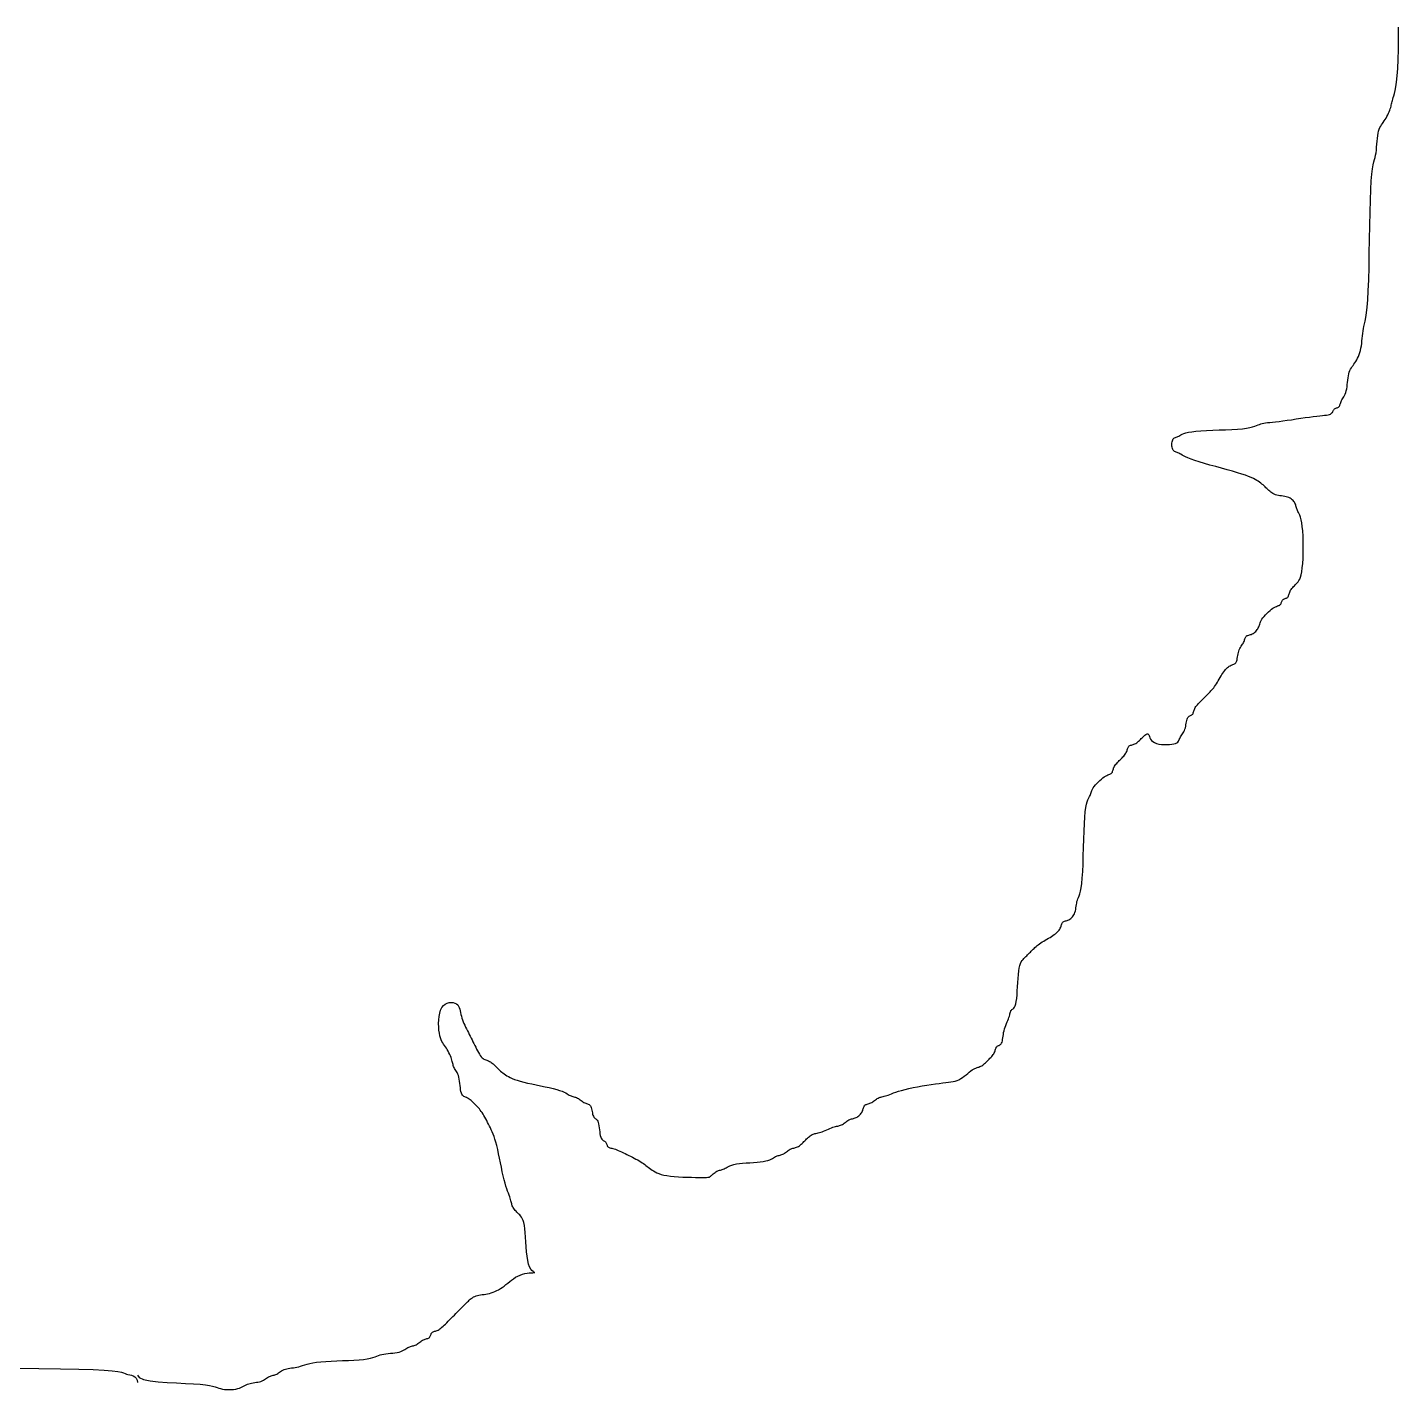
# Model space of a CAD drawing. Header units: millimetres. Extents: x 1740 to 2888, y 771 to 1500.
# Drawn here: x 1814.5 to 1889.3, y 1351.3 to 1425.6 of the extents above; entities that cross this region are included whole.
import ezdxf

# ---------------------------------------------------------------- set-up
doc = ezdxf.new("R2010")
doc.units = ezdxf.units.MM

# ---------------------------------------------------------------- blocks, each defined once
blk = doc.blocks.new('TREE-01')
for points in [[(5.233, -68.182), (5.321, -68.314), (5.562, -68.415), (5.922, -68.488), (6.367, -68.541), (6.861, -68.577), (7.372, -68.604), (7.863, -68.626), (8.301, -68.649), (8.66, -68.677), (8.943, -68.709), (9.164, -68.745), (9.335, -68.782), (9.469, -68.819), (9.577, -68.855), (9.673, -68.888), (9.769, -68.915), (9.874, -68.937), (9.99, -68.953), (10.111, -68.962), (10.236, -68.965), (10.36, -68.962), (10.482, -68.953), (10.597, -68.937), (10.703, -68.915), (10.797, -68.888), (10.881, -68.855), (10.957, -68.819), (11.028, -68.782), (11.095, -68.745), (11.162, -68.709), (11.231, -68.677), (11.303, -68.649), (11.381, -68.627), (11.463, -68.609), (11.549, -68.595), (11.636, -68.582), (11.724, -68.569), (11.809, -68.555), (11.892, -68.538), (11.97, -68.516), (12.042, -68.488), (12.108, -68.455), (12.17, -68.419), (12.228, -68.382), (12.283, -68.345), (12.336, -68.309), (12.387, -68.277), (12.437, -68.249), (12.487, -68.227), (12.537, -68.209), (12.587, -68.195), (12.637, -68.182), (12.687, -68.17), (12.737, -68.155), (12.787, -68.138), (12.837, -68.116), (12.887, -68.088), (12.938, -68.055), (12.991, -68.02), (13.045, -67.982), (13.103, -67.945), (13.165, -67.91), (13.232, -67.877), (13.304, -67.849), (13.382, -67.827), (13.465, -67.81), (13.554, -67.795), (13.646, -67.782), (13.741, -67.77), (13.839, -67.755), (13.938, -67.738), (14.038, -67.716), (14.139, -67.688), (14.244, -67.655), (14.359, -67.62), (14.488, -67.583), (14.636, -67.545), (14.807, -67.51), (15.006, -67.477), (15.238, -67.449), (15.506, -67.427), (15.8, -67.41), (16.112, -67.395), (16.431, -67.383), (16.746, -67.37), (17.049, -67.356), (17.328, -67.338), (17.573, -67.316), (17.777, -67.288), (17.945, -67.256), (18.083, -67.22), (18.198, -67.183), (18.298, -67.145), (18.389, -67.11), (18.478, -67.077), (18.573, -67.049), (18.679, -67.027), (18.794, -67.01), (18.916, -66.995), (19.04, -66.983), (19.165, -66.97), (19.286, -66.956), (19.402, -66.938), (19.507, -66.916), (19.601, -66.888), (19.684, -66.856), (19.758, -66.82), (19.824, -66.783), (19.884, -66.746), (19.939, -66.71), (19.991, -66.677), (20.041, -66.649), (20.091, -66.627), (20.141, -66.61), (20.191, -66.596), (20.241, -66.583), (20.291, -66.57), (20.341, -66.556), (20.391, -66.538), (20.441, -66.516), (20.491, -66.488), (20.541, -66.456), (20.591, -66.42), (20.641, -66.383), (20.691, -66.346), (20.741, -66.31), (20.791, -66.277), (20.841, -66.25), (20.891, -66.227), (20.94, -66.21), (20.988, -66.196), (21.033, -66.183), (21.075, -66.17), (21.113, -66.156), (21.147, -66.138), (21.175, -66.116), (21.197, -66.088), (21.214, -66.056), (21.229, -66.02), (21.242, -65.983), (21.254, -65.946), (21.269, -65.91), (21.286, -65.878), (21.308, -65.85), (21.336, -65.828), (21.37, -65.81), (21.408, -65.796), (21.45, -65.783), (21.495, -65.77), (21.543, -65.756), (21.592, -65.739), (21.642, -65.716), (21.692, -65.688), (21.743, -65.654), (21.795, -65.613), (21.85, -65.566), (21.908, -65.513), (21.97, -65.454), (22.037, -65.388), (22.109, -65.317), (22.187, -65.239), (22.269, -65.156), (22.355, -65.071), (22.442, -64.983), (22.53, -64.896), (22.615, -64.81), (22.698, -64.728), (22.776, -64.65), (22.848, -64.578), (22.914, -64.512), (22.976, -64.45), (23.034, -64.392), (23.089, -64.337), (23.142, -64.285), (23.193, -64.234), (23.243, -64.184), (23.293, -64.134), (23.344, -64.085), (23.396, -64.037), (23.451, -63.992), (23.509, -63.95), (23.571, -63.912), (23.638, -63.878), (23.71, -63.85), (23.788, -63.828), (23.871, -63.811), (23.959, -63.796), (24.051, -63.784), (24.147, -63.771), (24.244, -63.757), (24.343, -63.739), (24.443, -63.717), (24.543, -63.689), (24.643, -63.655), (24.743, -63.614), (24.844, -63.567), (24.944, -63.514), (25.044, -63.455), (25.144, -63.389), (25.244, -63.317), (25.344, -63.239), (25.445, -63.158), (25.547, -63.075), (25.652, -62.992), (25.76, -62.913), (25.872, -62.839), (25.989, -62.773), (26.111, -62.717), (26.238, -62.673), (26.367, -62.64), (26.493, -62.617), (26.611, -62.601), (26.717, -62.591), (26.805, -62.586), (26.871, -62.584), (26.911, -62.584), (26.922, -62.583), (26.906, -62.577), (26.87, -62.559), (26.82, -62.526), (26.76, -62.47), (26.696, -62.387), (26.633, -62.272), (26.578, -62.118), (26.534, -61.922), (26.5, -61.694), (26.473, -61.442), (26.453, -61.176), (26.435, -60.908), (26.418, -60.646), (26.4, -60.402), (26.378, -60.185), (26.35, -60.003), (26.316, -59.854), (26.278, -59.733), (26.236, -59.635), (26.191, -59.556), (26.143, -59.491), (26.094, -59.436), (26.044, -59.385), (25.994, -59.335), (25.945, -59.285), (25.898, -59.235), (25.852, -59.185), (25.81, -59.135), (25.772, -59.085), (25.739, -59.035), (25.711, -58.985), (25.689, -58.935), (25.671, -58.884), (25.657, -58.832), (25.644, -58.777), (25.631, -58.719), (25.617, -58.657), (25.599, -58.591), (25.577, -58.519), (25.549, -58.44), (25.516, -58.353), (25.478, -58.255), (25.436, -58.144), (25.39, -58.017), (25.343, -57.872), (25.294, -57.707), (25.244, -57.519), (25.194, -57.308), (25.144, -57.077), (25.094, -56.835), (25.044, -56.586), (24.994, -56.337), (24.944, -56.094), (24.894, -55.864), (24.844, -55.653), (24.794, -55.465), (24.743, -55.299), (24.693, -55.152), (24.643, -55.02), (24.593, -54.901), (24.543, -54.791), (24.493, -54.687), (24.443, -54.587), (24.393, -54.487), (24.343, -54.388), (24.293, -54.29), (24.243, -54.195), (24.193, -54.103), (24.143, -54.015), (24.093, -53.931), (24.043, -53.854), (23.993, -53.782), (23.943, -53.715), (23.893, -53.653), (23.843, -53.595), (23.793, -53.54), (23.743, -53.488), (23.693, -53.437), (23.643, -53.387), (23.593, -53.337), (23.543, -53.288), (23.493, -53.241), (23.443, -53.195), (23.393, -53.153), (23.343, -53.115), (23.293, -53.082), (23.243, -53.054), (23.193, -53.031), (23.144, -53.012), (23.096, -52.993), (23.051, -52.97), (23.009, -52.942), (22.971, -52.904), (22.937, -52.853), (22.909, -52.787), (22.887, -52.703), (22.87, -52.605), (22.855, -52.495), (22.842, -52.379), (22.83, -52.259), (22.815, -52.141), (22.798, -52.026), (22.776, -51.921), (22.748, -51.827), (22.715, -51.744), (22.68, -51.67), (22.642, -51.604), (22.605, -51.545), (22.569, -51.49), (22.537, -51.438), (22.509, -51.388), (22.487, -51.338), (22.469, -51.287), (22.455, -51.234), (22.442, -51.179), (22.429, -51.121), (22.415, -51.06), (22.398, -50.993), (22.376, -50.921), (22.348, -50.843), (22.314, -50.761), (22.276, -50.675), (22.234, -50.588), (22.189, -50.501), (22.141, -50.415), (22.092, -50.332), (22.042, -50.255), (21.992, -50.182), (21.943, -50.112), (21.895, -50.04), (21.85, -49.963), (21.808, -49.877), (21.77, -49.777), (21.737, -49.66), (21.708, -49.522), (21.687, -49.36), (21.673, -49.181), (21.669, -48.991), (21.675, -48.797), (21.694, -48.606), (21.727, -48.425), (21.776, -48.261), (21.842, -48.122), (21.926, -48.012), (22.023, -47.931), (22.13, -47.877), (22.242, -47.847), (22.354, -47.839), (22.461, -47.85), (22.559, -47.879), (22.642, -47.922), (22.709, -47.978), (22.759, -48.045), (22.797, -48.121), (22.826, -48.205), (22.848, -48.296), (22.867, -48.391), (22.887, -48.489), (22.909, -48.588), (22.937, -48.688), (22.971, -48.788), (23.009, -48.888), (23.051, -48.988), (23.096, -49.088), (23.144, -49.188), (23.193, -49.288), (23.243, -49.388), (23.293, -49.488), (23.343, -49.588), (23.393, -49.688), (23.443, -49.788), (23.493, -49.888), (23.543, -49.988), (23.593, -50.088), (23.643, -50.188), (23.693, -50.288), (23.743, -50.386), (23.793, -50.481), (23.843, -50.571), (23.893, -50.655), (23.943, -50.732), (23.993, -50.798), (24.043, -50.854), (24.093, -50.899), (24.143, -50.933), (24.193, -50.959), (24.243, -50.979), (24.293, -50.997), (24.343, -51.014), (24.393, -51.032), (24.443, -51.054), (24.493, -51.082), (24.543, -51.116), (24.593, -51.154), (24.643, -51.196), (24.693, -51.241), (24.743, -51.289), (24.794, -51.338), (24.844, -51.388), (24.894, -51.438), (24.945, -51.488), (24.997, -51.538), (25.052, -51.588), (25.11, -51.638), (25.172, -51.688), (25.238, -51.738), (25.31, -51.787), (25.389, -51.837), (25.476, -51.887), (25.574, -51.937), (25.686, -51.987), (25.813, -52.037), (25.958, -52.087), (26.123, -52.137), (26.311, -52.187), (26.522, -52.237), (26.752, -52.287), (26.992, -52.337), (27.237, -52.387), (27.478, -52.437), (27.709, -52.487), (27.922, -52.537), (28.112, -52.587), (28.272, -52.637), (28.405, -52.686), (28.514, -52.734), (28.604, -52.779), (28.678, -52.821), (28.74, -52.859), (28.795, -52.892), (28.846, -52.92), (28.896, -52.943), (28.946, -52.96), (28.996, -52.974), (29.046, -52.987), (29.096, -53), (29.146, -53.014), (29.196, -53.032), (29.246, -53.054), (29.296, -53.082), (29.346, -53.114), (29.396, -53.15), (29.446, -53.187), (29.496, -53.224), (29.546, -53.26), (29.596, -53.292), (29.646, -53.32), (29.696, -53.343), (29.745, -53.361), (29.793, -53.378), (29.838, -53.395), (29.88, -53.416), (29.918, -53.442), (29.952, -53.476), (29.98, -53.52), (30.002, -53.576), (30.019, -53.641), (30.034, -53.712), (30.046, -53.787), (30.059, -53.861), (30.073, -53.933), (30.091, -53.998), (30.113, -54.053), (30.141, -54.098), (30.174, -54.134), (30.209, -54.165), (30.246, -54.195), (30.284, -54.229), (30.319, -54.269), (30.352, -54.32), (30.38, -54.387), (30.402, -54.47), (30.419, -54.568), (30.434, -54.675), (30.447, -54.787), (30.459, -54.898), (30.474, -55.005), (30.491, -55.103), (30.513, -55.186), (30.541, -55.253), (30.574, -55.303), (30.609, -55.341), (30.647, -55.37), (30.684, -55.392), (30.72, -55.411), (30.752, -55.431), (30.78, -55.453), (30.802, -55.481), (30.82, -55.513), (30.834, -55.549), (30.847, -55.586), (30.86, -55.624), (30.874, -55.659), (30.891, -55.692), (30.914, -55.72), (30.942, -55.742), (30.976, -55.759), (31.017, -55.773), (31.064, -55.786), (31.117, -55.799), (31.176, -55.813), (31.242, -55.831), (31.314, -55.853), (31.392, -55.881), (31.475, -55.914), (31.563, -55.952), (31.656, -55.995), (31.751, -56.04), (31.848, -56.087), (31.948, -56.136), (32.047, -56.186), (32.147, -56.236), (32.247, -56.286), (32.344, -56.336), (32.439, -56.386), (32.531, -56.436), (32.62, -56.486), (32.703, -56.536), (32.781, -56.586), (32.853, -56.636), (32.921, -56.686), (32.985, -56.736), (33.048, -56.786), (33.111, -56.836), (33.175, -56.886), (33.243, -56.936), (33.315, -56.986), (33.393, -57.036), (33.481, -57.085), (33.579, -57.132), (33.69, -57.177), (33.817, -57.22), (33.962, -57.258), (34.127, -57.291), (34.315, -57.319), (34.527, -57.341), (34.755, -57.358), (34.993, -57.369), (35.233, -57.377), (35.466, -57.382), (35.685, -57.385), (35.882, -57.386), (36.05, -57.386), (36.182, -57.386), (36.282, -57.385), (36.356, -57.382), (36.408, -57.377), (36.445, -57.369), (36.472, -57.358), (36.494, -57.341), (36.517, -57.319), (36.545, -57.291), (36.578, -57.259), (36.616, -57.223), (36.658, -57.186), (36.704, -57.149), (36.751, -57.113), (36.8, -57.08), (36.85, -57.053), (36.9, -57.03), (36.95, -57.013), (37, -56.999), (37.05, -56.986), (37.1, -56.973), (37.15, -56.959), (37.2, -56.941), (37.25, -56.919), (37.301, -56.891), (37.355, -56.859), (37.414, -56.823), (37.484, -56.786), (37.566, -56.749), (37.663, -56.713), (37.779, -56.68), (37.917, -56.653), (38.079, -56.63), (38.259, -56.613), (38.452, -56.599), (38.651, -56.586), (38.85, -56.573), (39.043, -56.559), (39.223, -56.541), (39.385, -56.519), (39.523, -56.491), (39.639, -56.459), (39.737, -56.423), (39.818, -56.386), (39.888, -56.349), (39.948, -56.313), (40.001, -56.281), (40.052, -56.253), (40.102, -56.231), (40.152, -56.213), (40.202, -56.199), (40.252, -56.186), (40.302, -56.173), (40.352, -56.159), (40.402, -56.142), (40.452, -56.119), (40.502, -56.092), (40.552, -56.059), (40.602, -56.023), (40.652, -55.986), (40.702, -55.949), (40.752, -55.913), (40.802, -55.881), (40.852, -55.853), (40.902, -55.831), (40.952, -55.813), (41.002, -55.799), (41.052, -55.786), (41.102, -55.773), (41.152, -55.759), (41.202, -55.742), (41.252, -55.72), (41.302, -55.692), (41.353, -55.658), (41.403, -55.62), (41.453, -55.578), (41.503, -55.533), (41.553, -55.485), (41.603, -55.436), (41.653, -55.386), (41.703, -55.337), (41.753, -55.287), (41.803, -55.24), (41.853, -55.195), (41.903, -55.153), (41.953, -55.115), (42.003, -55.081), (42.053, -55.053), (42.103, -55.031), (42.154, -55.014), (42.206, -54.999), (42.261, -54.986), (42.319, -54.974), (42.381, -54.959), (42.448, -54.942), (42.52, -54.92), (42.598, -54.892), (42.68, -54.859), (42.766, -54.824), (42.853, -54.787), (42.941, -54.749), (43.026, -54.714), (43.109, -54.681), (43.187, -54.653), (43.259, -54.631), (43.325, -54.614), (43.387, -54.599), (43.445, -54.587), (43.5, -54.574), (43.553, -54.56), (43.604, -54.542), (43.654, -54.52), (43.704, -54.492), (43.754, -54.46), (43.804, -54.424), (43.854, -54.387), (43.904, -54.349), (43.954, -54.314), (44.004, -54.281), (44.054, -54.253), (44.104, -54.231), (44.154, -54.214), (44.204, -54.199), (44.254, -54.187), (44.304, -54.174), (44.354, -54.16), (44.404, -54.142), (44.454, -54.12), (44.504, -54.092), (44.553, -54.059), (44.601, -54.021), (44.646, -53.978), (44.688, -53.933), (44.726, -53.886), (44.76, -53.837), (44.788, -53.787), (44.81, -53.737), (44.827, -53.688), (44.842, -53.64), (44.854, -53.595), (44.867, -53.553), (44.882, -53.515), (44.899, -53.482), (44.921, -53.454), (44.949, -53.432), (44.983, -53.414), (45.021, -53.4), (45.063, -53.387), (45.108, -53.374), (45.156, -53.36), (45.205, -53.342), (45.255, -53.32), (45.305, -53.292), (45.355, -53.26), (45.405, -53.224), (45.455, -53.187), (45.505, -53.15), (45.555, -53.114), (45.605, -53.082), (45.655, -53.054), (45.705, -53.032), (45.756, -53.014), (45.808, -53), (45.863, -52.987), (45.921, -52.974), (45.983, -52.96), (46.05, -52.943), (46.122, -52.92), (46.2, -52.892), (46.287, -52.859), (46.386, -52.821), (46.497, -52.779), (46.624, -52.734), (46.769, -52.686), (46.934, -52.637), (47.122, -52.587), (47.334, -52.537), (47.564, -52.488), (47.807, -52.441), (48.056, -52.396), (48.305, -52.354), (48.548, -52.315), (48.778, -52.282), (48.99, -52.254), (49.178, -52.232), (49.344, -52.213), (49.492, -52.197), (49.624, -52.179), (49.743, -52.158), (49.853, -52.132), (49.957, -52.098), (50.057, -52.054), (50.157, -51.998), (50.256, -51.933), (50.354, -51.862), (50.449, -51.787), (50.541, -51.713), (50.629, -51.642), (50.713, -51.577), (50.791, -51.521), (50.863, -51.477), (50.93, -51.443), (50.991, -51.417), (51.049, -51.396), (51.104, -51.378), (51.157, -51.362), (51.208, -51.343), (51.258, -51.321), (51.308, -51.293), (51.358, -51.26), (51.408, -51.221), (51.458, -51.179), (51.508, -51.134), (51.558, -51.087), (51.608, -51.038), (51.658, -50.988), (51.708, -50.938), (51.757, -50.888), (51.805, -50.838), (51.85, -50.788), (51.892, -50.738), (51.93, -50.688), (51.964, -50.638), (51.992, -50.588), (52.014, -50.538), (52.031, -50.489), (52.046, -50.441), (52.058, -50.396), (52.071, -50.354), (52.085, -50.316), (52.103, -50.283), (52.125, -50.255), (52.153, -50.232), (52.185, -50.214), (52.221, -50.197), (52.258, -50.18), (52.296, -50.159), (52.331, -50.133), (52.364, -50.099), (52.392, -50.055), (52.414, -49.999), (52.431, -49.932), (52.446, -49.856), (52.459, -49.771), (52.471, -49.681), (52.486, -49.586), (52.503, -49.488), (52.525, -49.388), (52.553, -49.288), (52.586, -49.189), (52.621, -49.092), (52.659, -48.997), (52.696, -48.905), (52.732, -48.817), (52.764, -48.733), (52.792, -48.655), (52.814, -48.583), (52.832, -48.518), (52.846, -48.458), (52.859, -48.405), (52.872, -48.358), (52.886, -48.318), (52.903, -48.283), (52.925, -48.255), (52.953, -48.232), (52.986, -48.21), (53.022, -48.184), (53.059, -48.147), (53.096, -48.095), (53.132, -48.021), (53.164, -47.921), (53.192, -47.789), (53.214, -47.621), (53.232, -47.425), (53.246, -47.209), (53.259, -46.981), (53.272, -46.749), (53.286, -46.524), (53.304, -46.312), (53.326, -46.123), (53.354, -45.963), (53.387, -45.83), (53.425, -45.721), (53.467, -45.631), (53.513, -45.557), (53.56, -45.495), (53.609, -45.44), (53.659, -45.39), (53.709, -45.34), (53.759, -45.29), (53.809, -45.24), (53.859, -45.19), (53.909, -45.14), (53.959, -45.09), (54.009, -45.04), (54.059, -44.99), (54.11, -44.94), (54.161, -44.89), (54.213, -44.84), (54.268, -44.79), (54.326, -44.74), (54.388, -44.69), (54.454, -44.64), (54.526, -44.59), (54.604, -44.54), (54.687, -44.49), (54.773, -44.44), (54.86, -44.39), (54.947, -44.34), (55.033, -44.29), (55.115, -44.24), (55.193, -44.19), (55.265, -44.14), (55.331, -44.09), (55.39, -44.04), (55.444, -43.99), (55.49, -43.94), (55.531, -43.89), (55.565, -43.84), (55.594, -43.79), (55.616, -43.74), (55.633, -43.691), (55.648, -43.644), (55.66, -43.598), (55.673, -43.556), (55.687, -43.518), (55.705, -43.485), (55.727, -43.457), (55.755, -43.435), (55.788, -43.417), (55.827, -43.403), (55.869, -43.39), (55.914, -43.377), (55.962, -43.363), (56.011, -43.346), (56.061, -43.323), (56.11, -43.295), (56.16, -43.261), (56.207, -43.22), (56.252, -43.174), (56.294, -43.12), (56.333, -43.061), (56.366, -42.995), (56.394, -42.924), (56.416, -42.846), (56.434, -42.763), (56.448, -42.678), (56.461, -42.59), (56.474, -42.503), (56.488, -42.418), (56.505, -42.335), (56.527, -42.257), (56.555, -42.184), (56.588, -42.107), (56.624, -42.018), (56.661, -41.907), (56.698, -41.765), (56.734, -41.582), (56.766, -41.35), (56.794, -41.058), (56.816, -40.701), (56.834, -40.293), (56.848, -39.851), (56.861, -39.391), (56.874, -38.932), (56.888, -38.49), (56.906, -38.082), (56.928, -37.725), (56.956, -37.433), (56.988, -37.201), (57.024, -37.021), (57.061, -36.884), (57.098, -36.781), (57.134, -36.704), (57.167, -36.644), (57.194, -36.592), (57.217, -36.542), (57.235, -36.491), (57.252, -36.439), (57.27, -36.384), (57.29, -36.326), (57.316, -36.264), (57.35, -36.198), (57.395, -36.126), (57.45, -36.048), (57.517, -35.966), (57.59, -35.883), (57.67, -35.801), (57.752, -35.722), (57.835, -35.648), (57.917, -35.582), (57.995, -35.526), (58.067, -35.482), (58.132, -35.448), (58.192, -35.422), (58.245, -35.401), (58.292, -35.383), (58.333, -35.367), (58.367, -35.348), (58.395, -35.326), (58.417, -35.298), (58.435, -35.265), (58.449, -35.226), (58.462, -35.184), (58.475, -35.139), (58.489, -35.092), (58.506, -35.043), (58.529, -34.993), (58.557, -34.943), (58.59, -34.893), (58.628, -34.843), (58.67, -34.793), (58.715, -34.743), (58.763, -34.693), (58.812, -34.643), (58.862, -34.593), (58.912, -34.543), (58.961, -34.493), (59.009, -34.443), (59.054, -34.393), (59.096, -34.343), (59.134, -34.293), (59.168, -34.243), (59.196, -34.193), (59.218, -34.143), (59.235, -34.094), (59.249, -34.047), (59.262, -34.001), (59.275, -33.959), (59.289, -33.921), (59.307, -33.888), (59.329, -33.86), (59.357, -33.838), (59.39, -33.82), (59.429, -33.806), (59.471, -33.793), (59.516, -33.78), (59.563, -33.766), (59.613, -33.749), (59.662, -33.727), (59.713, -33.699), (59.763, -33.665), (59.813, -33.627), (59.863, -33.585), (59.913, -33.54), (59.963, -33.492), (60.013, -33.443), (60.063, -33.393), (60.113, -33.344), (60.162, -33.296), (60.209, -33.254), (60.254, -33.218), (60.297, -33.192), (60.335, -33.178), (60.368, -33.177), (60.396, -33.193), (60.419, -33.227), (60.439, -33.276), (60.461, -33.335), (60.488, -33.402), (60.525, -33.471), (60.574, -33.54), (60.642, -33.604), (60.73, -33.66), (60.841, -33.704), (60.972, -33.736), (61.114, -33.757), (61.263, -33.768), (61.412, -33.77), (61.555, -33.763), (61.685, -33.748), (61.797, -33.727), (61.885, -33.699), (61.952, -33.665), (62.002, -33.627), (62.039, -33.585), (62.066, -33.54), (62.088, -33.492), (62.108, -33.443), (62.13, -33.393), (62.158, -33.343), (62.191, -33.292), (62.227, -33.24), (62.264, -33.185), (62.301, -33.127), (62.337, -33.065), (62.369, -32.999), (62.397, -32.927), (62.419, -32.849), (62.437, -32.767), (62.451, -32.684), (62.464, -32.602), (62.477, -32.523), (62.491, -32.449), (62.509, -32.383), (62.531, -32.327), (62.559, -32.283), (62.591, -32.249), (62.627, -32.223), (62.664, -32.202), (62.701, -32.184), (62.737, -32.168), (62.77, -32.149), (62.798, -32.127), (62.82, -32.099), (62.837, -32.066), (62.851, -32.027), (62.864, -31.985), (62.877, -31.94), (62.891, -31.893), (62.909, -31.844), (62.931, -31.794), (62.959, -31.744), (62.992, -31.694), (63.031, -31.644), (63.073, -31.594), (63.118, -31.544), (63.165, -31.494), (63.215, -31.444), (63.264, -31.394), (63.314, -31.344), (63.364, -31.294), (63.415, -31.244), (63.465, -31.194), (63.515, -31.144), (63.565, -31.094), (63.615, -31.044), (63.665, -30.994), (63.715, -30.944), (63.765, -30.893), (63.815, -30.841), (63.865, -30.786), (63.915, -30.728), (63.965, -30.666), (64.015, -30.599), (64.065, -30.528), (64.115, -30.45), (64.165, -30.367), (64.215, -30.281), (64.265, -30.194), (64.315, -30.107), (64.365, -30.021), (64.415, -29.939), (64.465, -29.861), (64.515, -29.789), (64.565, -29.724), (64.615, -29.664), (64.665, -29.611), (64.715, -29.564), (64.765, -29.524), (64.815, -29.489), (64.865, -29.461), (64.915, -29.439), (64.964, -29.421), (65.012, -29.404), (65.057, -29.386), (65.099, -29.366), (65.137, -29.339), (65.171, -29.305), (65.199, -29.261), (65.221, -29.205), (65.238, -29.139), (65.253, -29.066), (65.266, -28.986), (65.278, -28.904), (65.293, -28.821), (65.31, -28.739), (65.332, -28.661), (65.36, -28.589), (65.393, -28.523), (65.428, -28.461), (65.466, -28.403), (65.503, -28.348), (65.539, -28.296), (65.571, -28.245), (65.599, -28.195), (65.621, -28.145), (65.639, -28.096), (65.653, -28.048), (65.666, -28.003), (65.679, -27.961), (65.693, -27.923), (65.71, -27.89), (65.732, -27.862), (65.76, -27.84), (65.794, -27.822), (65.832, -27.808), (65.874, -27.795), (65.919, -27.782), (65.967, -27.768), (66.016, -27.751), (66.066, -27.728), (66.116, -27.7), (66.165, -27.667), (66.213, -27.629), (66.258, -27.587), (66.3, -27.542), (66.338, -27.494), (66.371, -27.445), (66.399, -27.395), (66.422, -27.345), (66.44, -27.294), (66.457, -27.242), (66.475, -27.187), (66.495, -27.129), (66.521, -27.067), (66.555, -27.001), (66.6, -26.929), (66.655, -26.851), (66.722, -26.769), (66.795, -26.686), (66.875, -26.604), (66.957, -26.524), (67.04, -26.451), (67.122, -26.385), (67.2, -26.329), (67.272, -26.285), (67.337, -26.251), (67.397, -26.225), (67.45, -26.204), (67.497, -26.186), (67.538, -26.17), (67.572, -26.151), (67.6, -26.129), (67.622, -26.101), (67.64, -26.068), (67.654, -26.033), (67.667, -25.996), (67.68, -25.958), (67.694, -25.923), (67.711, -25.89), (67.734, -25.862), (67.761, -25.84), (67.794, -25.823), (67.83, -25.808), (67.867, -25.796), (67.904, -25.783), (67.94, -25.769), (67.972, -25.751), (68, -25.729), (68.022, -25.701), (68.04, -25.668), (68.054, -25.629), (68.067, -25.587), (68.08, -25.542), (68.094, -25.495), (68.112, -25.446), (68.134, -25.396), (68.162, -25.346), (68.195, -25.296), (68.233, -25.246), (68.276, -25.196), (68.321, -25.146), (68.368, -25.096), (68.417, -25.046), (68.467, -24.996), (68.517, -24.945), (68.566, -24.889), (68.614, -24.821), (68.659, -24.738), (68.701, -24.632), (68.739, -24.499), (68.773, -24.333), (68.801, -24.13), (68.823, -23.885), (68.838, -23.607), (68.848, -23.307), (68.851, -22.997), (68.848, -22.686), (68.838, -22.386), (68.823, -22.109), (68.801, -21.864), (68.773, -21.66), (68.74, -21.494), (68.705, -21.361), (68.667, -21.255), (68.63, -21.172), (68.594, -21.104), (68.562, -21.048), (68.534, -20.997), (68.512, -20.947), (68.494, -20.897), (68.48, -20.847), (68.467, -20.797), (68.455, -20.747), (68.44, -20.697), (68.423, -20.647), (68.401, -20.597), (68.372, -20.547), (68.338, -20.498), (68.297, -20.451), (68.25, -20.406), (68.197, -20.364), (68.138, -20.326), (68.072, -20.292), (68, -20.264), (67.922, -20.242), (67.84, -20.224), (67.754, -20.21), (67.667, -20.197), (67.58, -20.185), (67.494, -20.17), (67.411, -20.153), (67.333, -20.131), (67.261, -20.103), (67.195, -20.069), (67.133, -20.031), (67.075, -19.989), (67.02, -19.944), (66.967, -19.896), (66.917, -19.847), (66.866, -19.798), (66.816, -19.748), (66.765, -19.698), (66.713, -19.648), (66.658, -19.598), (66.6, -19.548), (66.538, -19.498), (66.472, -19.448), (66.399, -19.398), (66.321, -19.348), (66.232, -19.297), (66.129, -19.244), (66.008, -19.189), (65.865, -19.131), (65.696, -19.07), (65.498, -19.003), (65.266, -18.931), (64.998, -18.853), (64.704, -18.771), (64.392, -18.685), (64.073, -18.598), (63.758, -18.511), (63.455, -18.425), (63.176, -18.343), (62.931, -18.265), (62.727, -18.193), (62.561, -18.127), (62.428, -18.068), (62.322, -18.015), (62.238, -17.968), (62.171, -17.927), (62.115, -17.893), (62.064, -17.865), (62.014, -17.843), (61.965, -17.824), (61.917, -17.807), (61.872, -17.79), (61.83, -17.769), (61.792, -17.743), (61.758, -17.709), (61.73, -17.665), (61.708, -17.609), (61.693, -17.544), (61.683, -17.473), (61.68, -17.398), (61.683, -17.324), (61.693, -17.253), (61.708, -17.187), (61.73, -17.132), (61.758, -17.088), (61.792, -17.054), (61.83, -17.027), (61.872, -17.007), (61.917, -16.989), (61.965, -16.972), (62.014, -16.954), (62.064, -16.932), (62.115, -16.904), (62.172, -16.871), (62.242, -16.836), (62.331, -16.798), (62.444, -16.761), (62.589, -16.726), (62.771, -16.693), (62.998, -16.665), (63.271, -16.643), (63.581, -16.626), (63.917, -16.611), (64.265, -16.599), (64.613, -16.586), (64.949, -16.571), (65.259, -16.554), (65.532, -16.532), (65.759, -16.504), (65.942, -16.472), (66.089, -16.436), (66.208, -16.399), (66.304, -16.361), (66.386, -16.326), (66.46, -16.293), (66.533, -16.265), (66.611, -16.243), (66.699, -16.226), (66.797, -16.211), (66.908, -16.199), (67.035, -16.186), (67.18, -16.172), (67.345, -16.154), (67.533, -16.132), (67.745, -16.104), (67.975, -16.072), (68.218, -16.036), (68.467, -15.999), (68.716, -15.962), (68.959, -15.926), (69.19, -15.893), (69.401, -15.865), (69.589, -15.843), (69.753, -15.826), (69.896, -15.812), (70.018, -15.799), (70.122, -15.786), (70.208, -15.772), (70.278, -15.754), (70.335, -15.732), (70.379, -15.704), (70.413, -15.672), (70.439, -15.636), (70.46, -15.599), (70.478, -15.562), (70.494, -15.526), (70.513, -15.493), (70.535, -15.466), (70.563, -15.443), (70.596, -15.426), (70.631, -15.412), (70.668, -15.399), (70.706, -15.386), (70.741, -15.372), (70.774, -15.354), (70.802, -15.332), (70.824, -15.304), (70.841, -15.271), (70.856, -15.233), (70.869, -15.191), (70.881, -15.145), (70.896, -15.098), (70.913, -15.049), (70.935, -14.999), (70.963, -14.949), (70.996, -14.897), (71.031, -14.842), (71.069, -14.782), (71.106, -14.717), (71.142, -14.643), (71.174, -14.56), (71.202, -14.466), (71.224, -14.36), (71.242, -14.245), (71.256, -14.124), (71.269, -13.999), (71.282, -13.875), (71.296, -13.754), (71.313, -13.639), (71.335, -13.533), (71.364, -13.439), (71.397, -13.355), (71.435, -13.279), (71.477, -13.208), (71.522, -13.14), (71.57, -13.074), (71.619, -13.005), (71.669, -12.933), (71.719, -12.855), (71.768, -12.771), (71.816, -12.68), (71.861, -12.583), (71.903, -12.48), (71.941, -12.371), (71.975, -12.255), (72.003, -12.133), (72.025, -12.005), (72.042, -11.873), (72.056, -11.737), (72.069, -11.6), (72.082, -11.463), (72.096, -11.327), (72.114, -11.195), (72.136, -11.067), (72.164, -10.943), (72.196, -10.81), (72.232, -10.653), (72.269, -10.459), (72.307, -10.211), (72.342, -9.895), (72.375, -9.497), (72.403, -9.001), (72.425, -8.4), (72.442, -7.715), (72.457, -6.975), (72.469, -6.21), (72.482, -5.448), (72.497, -4.718), (72.514, -4.049), (72.536, -3.469), (72.564, -3.001), (72.597, -2.634), (72.632, -2.352), (72.67, -2.136), (72.707, -1.971), (72.743, -1.839), (72.775, -1.722), (72.803, -1.603), (72.825, -1.47), (72.843, -1.322), (72.857, -1.165), (72.87, -1.003), (72.882, -0.842), (72.897, -0.685), (72.914, -0.537), (72.936, -0.404), (72.964, -0.288), (72.998, -0.187), (73.036, -0.099), (73.078, -0.02), (73.123, 0.052), (73.171, 0.121), (73.22, 0.19), (73.27, 0.263), (73.32, 0.341), (73.369, 0.423), (73.416, 0.509), (73.462, 0.596), (73.504, 0.683), (73.542, 0.769), (73.575, 0.851), (73.603, 0.929), (73.626, 1.001), (73.643, 1.069), (73.657, 1.133), (73.67, 1.196), (73.683, 1.259), (73.697, 1.323), (73.715, 1.39), (73.737, 1.462), (73.765, 1.542), (73.797, 1.638), (73.833, 1.761), (73.87, 1.921), (73.907, 2.127), (73.943, 2.39), (73.976, 2.721), (74.004, 3.129), (74.026, 3.618), (74.041, 4.173), (74.051, 4.77), (74.054, 5.386)], [(-1.43, -67.802), (-0.145, -67.812), (1.027, -67.827), (2.031, -67.849), (2.824, -67.877), (3.423, -67.91), (3.857, -67.945), (4.157, -67.982), (4.355, -68.02), (4.479, -68.055), (4.562, -68.088), (4.633, -68.116), (4.716, -68.138), (4.811, -68.16), (4.91, -68.187), (5.008, -68.224), (5.096, -68.276), (5.167, -68.35), (5.215, -68.45), (5.233, -68.582)]]:
    blk.add_lwpolyline(points)

msp = doc.modelspace()

# ---------------------------------------------------------------- block references
at = {"color": 0}
msp.add_blockref('TREE-01', (1815.262, 1420.264), dxfattribs=at)

doc.saveas('drawing.dxf')
